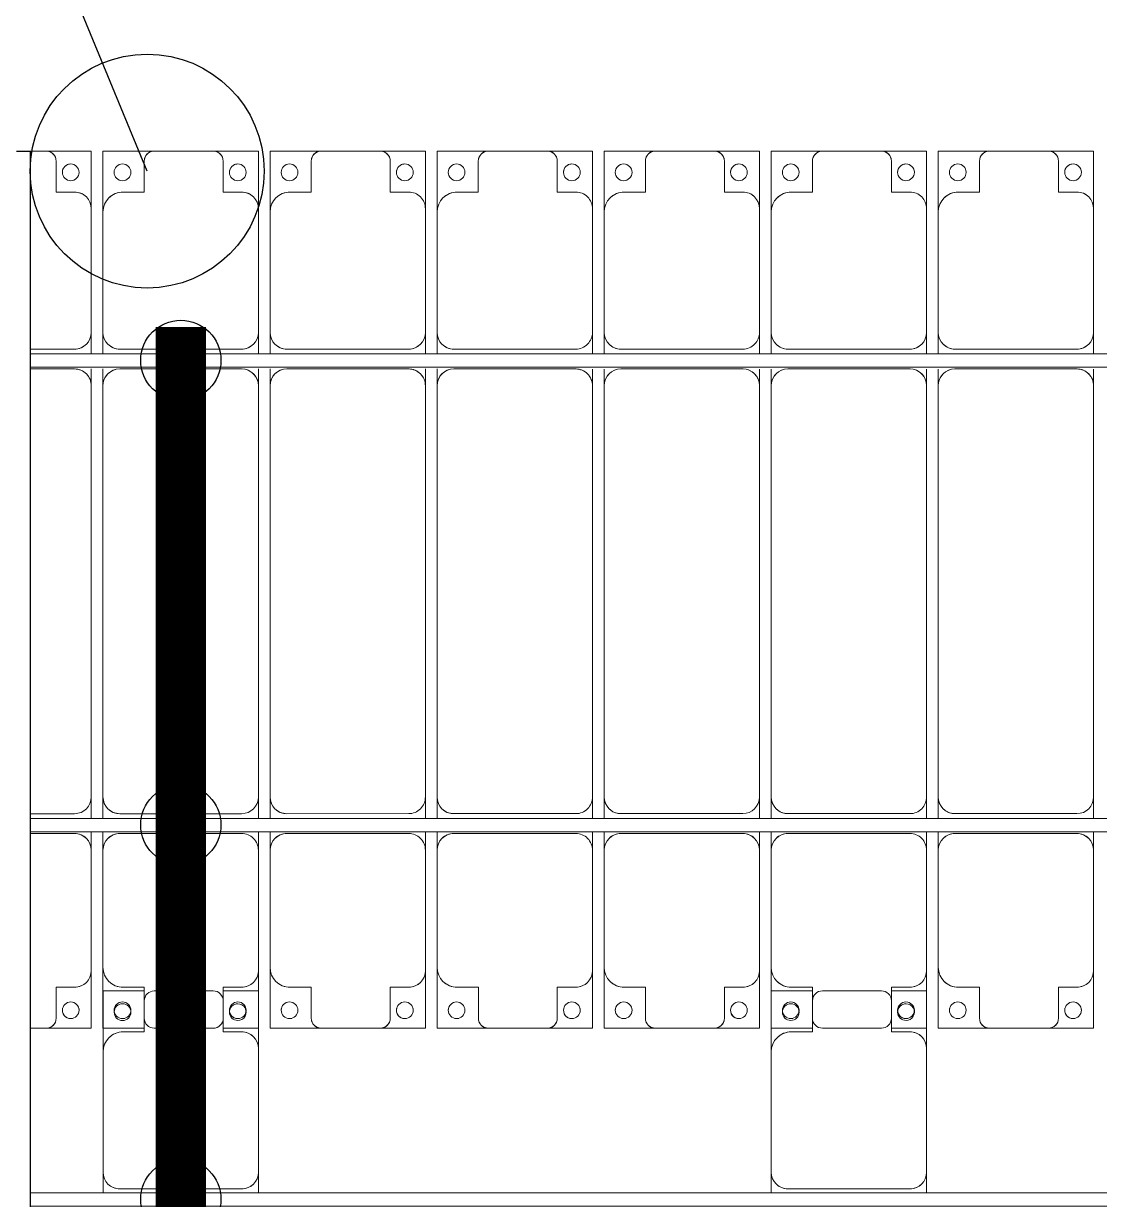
# Model space of a CAD drawing. Header units: millimetres. Extents: x -496478 to -186190, y -204059 to -87354.
# Drawn here: x -445212 to -441992, y -113484 to -109965 of the extents above; entities that cross this region are included whole.
import ezdxf

# ---------------------------------------------------------------- set-up
doc = ezdxf.new("R2010")
doc.units = ezdxf.units.MM
for name, color, linetype, lineweight in [('A-DETL-MBND', 5, 'Continuous', 9), ('A-GENM', 13, 'Continuous', 9), ('S-BEAM', 12, 'Continuous', 9)]:
    doc.layers.add(name, color=color, linetype=linetype, lineweight=lineweight)
for name, color, linetype in [('GC-BICH NEO', 6, 'Continuous'), ('GC-DAY NEO', 5, 'Continuous'), ('GC-HOP 40x60 GIA CUONG', 1, 'Continuous')]:
    doc.layers.add(name, color=color, linetype=linetype)

# ---------------------------------------------------------------- blocks, each defined once
blk = doc.blocks.new('Dầm C52 - Dầm C52-24915-BỐ TRÍ KHUNG KẾT CẤU BÈ PIN 01')
at = {"layer": 'S-BEAM', "color": 1}
for p, q in [((61450.1, 20), (67410.1, 20)), ((67410.1, -20), (61450.1, -20))]:
    blk.add_line(p, q, dxfattribs=at)
blk = doc.blocks.new('Dai phao do pin - DẢI PHAO ĐỠ PIN-V97-BỐ TRÍ KHUNG KẾT CẤU BÈ PIN 01')
at = {"layer": 'A-DETL-MBND', "color": 8}
for p, q in [((68478, 241.6), (68539.7, 241.6)), ((68899.7, 241.6), (68539.7, 241.6)), ((68899.7, 241.6), (69082.2, 241.6)), ((69082.2, 241.6), (69082.2, 118.2)), ((68489.7, 191.6), (68489.7, -173.4)), ((68959.7, 118.2), (68959.7, 181.6)), ((69052.2, 118.2), (68959.7, 118.2)), ((69082.2, -88.2), (69082.2, 88.2)), ((68959.7, -173.4), (68959.7, -118.2)), ((68959.7, -118.2), (69052.2, -118.2)), ((69082.2, -118.2), (69082.2, -223.4)), ((68539.7, -223.4), (68478, -223.4)), ((68539.7, -223.4), (68909.7, -223.4)), ((69082.2, -223.4), (68909.7, -223.4))]:
    blk.add_line(p, q, dxfattribs=at)
for centre, radius, start, end in [((68539.7, 191.6), 50, 90, 180), ((68539.7, 191.6), 50, 135, 180), ((68899.7, 181.6), 60, 0, 90), ((68899.7, 181.6), 60, 0, 45), ((69018.6, 183.2), 25, 0, 180), ((69018.6, 183.2), 25, 180, 360), ((69052.2, 88.2), 30, 0, 90), ((69052.2, -88.2), 30, 270, 0), ((69018.6, -161.8), 25, 0, 180), ((69018.6, -161.8), 25, 60, 90), ((68539.7, -173.4), 50, 180, 270), ((68539.7, -173.4), 50, 180, 225), ((68909.7, -173.4), 50, 270, 360), ((68909.7, -173.4), 50, 315, 360), ((69018.6, -161.8), 25, 180, 0), ((69018.6, -161.8), 25, 30, 45), ((69018.6, -161.8), 25, 0, 15)]:
    blk.add_arc(centre, radius, start, end, dxfattribs=at)
blk = doc.blocks.new('Dai phao do pin - DẢI PHAO ĐỠ PIN-V98-BỐ TRÍ KHUNG KẾT CẤU BÈ PIN 01')
at = {"layer": 'A-DETL-MBND', "color": 8}
for p, q in [((68478, 241.6), (68539.7, 241.6)), ((68899.7, 241.6), (68539.7, 241.6)), ((68899.7, 241.6), (69082.2, 241.6)), ((69082.2, 241.6), (69082.2, 118.2)), ((68489.7, 191.6), (68489.7, -173.4)), ((68959.7, 118.2), (68959.7, 181.6)), ((69052.2, 118.2), (68959.7, 118.2)), ((69082.2, -88.2), (69082.2, 88.2)), ((68959.7, -173.4), (68959.7, -118.2)), ((68959.7, -118.2), (69052.2, -118.2)), ((69082.2, -118.2), (69082.2, -223.4)), ((68539.7, -223.4), (68478, -223.4)), ((68539.7, -223.4), (68909.7, -223.4)), ((69082.2, -223.4), (68909.7, -223.4))]:
    blk.add_line(p, q, dxfattribs=at)
for centre, radius, start, end in [((68539.7, 191.6), 50, 90, 180), ((68539.7, 191.6), 50, 135, 180), ((68899.7, 181.6), 60, 0, 90), ((68899.7, 181.6), 60, 0, 45), ((69018.6, 183.2), 25, 0, 180), ((69018.6, 183.2), 25, 180, 360), ((69052.2, 88.2), 30, 0, 90), ((69052.2, -88.2), 30, 270, 0), ((69018.6, -161.8), 25, 0, 180), ((69018.6, -161.8), 25, 60, 90), ((68539.7, -173.4), 50, 180, 270), ((68539.7, -173.4), 50, 180, 225), ((68909.7, -173.4), 50, 270, 360), ((68909.7, -173.4), 50, 315, 360), ((69018.6, -161.8), 25, 180, 0), ((69018.6, -161.8), 25, 30, 45), ((69018.6, -161.8), 25, 0, 15)]:
    blk.add_arc(centre, radius, start, end, dxfattribs=at)
blk = doc.blocks.new('Dải phao đi lại kèm đỡ invester - DẢI PHAO ĐI LẠI-V120-BỐ TRÍ KHUNG KẾT CẤU BÈ PIN 01')
at = {"layer": 'A-DETL-MBND', "color": 8}
for p, q in [((19588.2, 1312.2), (19540, 1312.2)), ((19588.2, 1312.2), (19723.4, 1312.2)), ((19723.4, 1312.2), (19588.2, 1312.2)), ((19723.4, 1312.2), (19723.4, 1139.7)), ((19758.4, 1312.2), (19911.8, 1312.2)), ((19758.4, 1129.7), (19758.4, 1312.2)), ((19911.8, 1312.2), (19758.4, 1312.2)), ((20088.2, 1312.2), (19911.8, 1312.2)), ((20088.2, 1312.2), (20223.4, 1312.2)), ((20223.4, 1312.2), (20088.2, 1312.2)), ((20223.4, 1312.2), (20223.4, 1139.7)), ((20258.4, 1312.2), (20411.8, 1312.2)), ((20258.4, 1129.7), (20258.4, 1312.2)), ((20411.8, 1312.2), (20258.4, 1312.2)), ((20588.2, 1312.2), (20411.8, 1312.2)), ((20588.2, 1312.2), (20723.4, 1312.2)), ((20718.9, 1312.2), (20588.2, 1312.2)), ((20723.4, 1312.2), (20723.4, 1139.7)), ((20758.4, 1312.2), (20911.8, 1312.2)), ((20758.4, 1129.7), (20758.4, 1312.2)), ((20911.8, 1312.2), (20758.4, 1312.2)), ((21088.2, 1312.2), (20911.8, 1312.2)), ((21088.2, 1312.2), (21223.4, 1312.2)), ((21223.4, 1312.2), (21088.2, 1312.2)), ((21223.4, 1312.2), (21223.4, 1139.7)), ((21258.4, 1312.2), (21411.8, 1312.2)), ((21258.4, 1129.7), (21258.4, 1312.2)), ((21411.8, 1312.2), (21258.4, 1312.2)), ((21588.2, 1312.2), (21411.8, 1312.2)), ((21588.2, 1312.2), (21723.4, 1312.2)), ((21723.4, 1312.2), (21588.2, 1312.2)), ((21723.4, 1312.2), (21723.4, 1139.7)), ((21758.4, 1312.2), (21911.8, 1312.2)), ((21758.4, 1129.7), (21758.4, 1312.2)), ((21911.8, 1312.2), (21758.4, 1312.2)), ((22088.2, 1312.2), (21911.8, 1312.2)), ((22088.2, 1312.2), (22223.4, 1312.2)), ((22223.4, 1312.2), (22088.2, 1312.2)), ((22223.4, 1312.2), (22223.4, 1139.7)), ((22258.4, 1312.2), (22411.8, 1312.2)), ((22258.4, 1129.7), (22258.4, 1312.2)), ((22411.8, 1312.2), (22258.4, 1312.2)), ((22588.2, 1312.2), (22411.8, 1312.2)), ((22588.2, 1312.2), (22723.4, 1312.2)), ((22723.4, 1312.2), (22588.2, 1312.2)), ((22723.4, 1312.2), (22723.4, 1139.7)), ((19618.2, 1189.7), (19618.2, 1282.2)), ((19881.8, 1282.2), (19881.8, 1189.7)), ((20118.2, 1189.7), (20118.2, 1282.2)), ((20381.8, 1282.2), (20381.8, 1189.7)), ((20618.2, 1189.7), (20618.2, 1282.2)), ((20881.8, 1282.2), (20881.8, 1189.7)), ((21118.2, 1189.7), (21118.2, 1282.2)), ((21381.8, 1282.2), (21381.8, 1189.7)), ((21618.2, 1189.7), (21618.2, 1282.2)), ((21881.8, 1282.2), (21881.8, 1189.7)), ((22118.2, 1189.7), (22118.2, 1282.2)), ((22381.8, 1282.2), (22381.8, 1189.7)), ((22618.2, 1189.7), (22618.2, 1282.2)), ((19673.4, 1189.7), (19618.2, 1189.7)), ((19881.8, 1189.7), (19818.4, 1189.7)), ((20173.4, 1189.7), (20118.2, 1189.7)), ((20381.8, 1189.7), (20318.4, 1189.7)), ((20673.4, 1189.7), (20618.2, 1189.7)), ((20881.8, 1189.7), (20818.4, 1189.7)), ((21173.4, 1189.7), (21118.2, 1189.7)), ((21381.8, 1189.7), (21318.4, 1189.7)), ((21673.4, 1189.7), (21618.2, 1189.7)), ((21881.8, 1189.7), (21818.4, 1189.7)), ((22173.4, 1189.7), (22118.2, 1189.7)), ((22381.8, 1189.7), (22318.4, 1189.7)), ((22673.4, 1189.7), (22618.2, 1189.7)), ((19723.4, 769.7), (19723.4, 1139.7)), ((19758.4, 1129.7), (19758.4, 769.7)), ((20223.4, 769.7), (20223.4, 1139.7)), ((20258.4, 1129.7), (20258.4, 769.7)), ((20723.4, 769.7), (20723.4, 1139.7)), ((20758.4, 1129.7), (20758.4, 769.7)), ((21223.4, 769.7), (21223.4, 1139.7)), ((21258.4, 1129.7), (21258.4, 769.7)), ((21723.4, 769.7), (21723.4, 1139.7)), ((21758.4, 1129.7), (21758.4, 769.7)), ((22223.4, 769.7), (22223.4, 1139.7)), ((22258.4, 1129.7), (22258.4, 769.7)), ((22723.4, 769.7), (22723.4, 1139.7)), ((19723.4, 769.7), (19723.4, 705.3)), ((19758.4, 705.3), (19758.4, 769.7)), ((20223.4, 769.7), (20223.4, 705.3)), ((20258.4, 705.3), (20258.4, 769.7)), ((20723.4, 769.7), (20723.4, 705.3)), ((20758.4, 705.3), (20758.4, 769.7)), ((21223.4, 769.7), (21223.4, 705.3)), ((21258.4, 705.3), (21258.4, 769.7)), ((21723.4, 769.7), (21723.4, 705.3)), ((21758.4, 705.3), (21758.4, 769.7)), ((22223.4, 769.7), (22223.4, 705.3)), ((22258.4, 705.3), (22258.4, 769.7)), ((22723.4, 769.7), (22723.4, 705.3)), ((19540, 719.7), (19673.4, 719.7)), ((19808.4, 719.7), (20173.4, 719.7)), ((20308.4, 719.7), (20673.4, 719.7)), ((20808.4, 719.7), (21173.4, 719.7)), ((21308.4, 719.7), (21673.4, 719.7)), ((21808.4, 719.7), (22173.4, 719.7)), ((22308.4, 719.7), (22673.4, 719.7)), ((19673.4, 660.3), (19540, 660.3)), ((19723.4, 660.2), (19723.4, 610.3)), ((19758.4, 610.3), (19758.4, 660.2)), ((20173.4, 660.3), (19808.4, 660.3)), ((20223.4, 660.2), (20223.4, 610.3)), ((20258.4, 610.3), (20258.4, 660.2)), ((20673.4, 660.3), (20308.4, 660.3)), ((20723.4, 660.2), (20723.4, 610.3)), ((20758.4, 610.3), (20758.4, 660.2)), ((21173.4, 660.3), (20808.4, 660.3)), ((21223.4, 660.1), (21223.4, 610.3)), ((21258.4, 610.3), (21258.4, 660.1)), ((21673.4, 660.3), (21308.4, 660.3)), ((21723.4, 660.1), (21723.4, 610.3)), ((21758.4, 610.3), (21758.4, 660.1)), ((22173.4, 660.3), (21808.4, 660.3)), ((22223.4, 660.1), (22223.4, 610.3)), ((22258.4, 610.3), (22258.4, 660.1)), ((22673.4, 660.3), (22308.4, 660.3)), ((22723.4, 660.1), (22723.4, 610.3)), ((19723.4, -620.3), (19723.4, 610.3)), ((19758.4, 610.3), (19758.4, -620.3)), ((20223.4, -620.3), (20223.4, 610.3)), ((20258.4, 610.3), (20258.4, -620.3)), ((20723.4, -620.3), (20723.4, 610.3)), ((20758.4, 610.3), (20758.4, -620.3)), ((21223.4, -620.3), (21223.4, 610.3)), ((21258.4, 610.3), (21258.4, -620.3)), ((21723.4, -620.3), (21723.4, 610.3)), ((21758.4, 610.3), (21758.4, -620.3)), ((22223.4, -620.3), (22223.4, 610.3)), ((22258.4, 610.3), (22258.4, -620.3)), ((22723.4, -620.3), (22723.4, 610.3)), ((19723.4, -620.3), (19723.4, -684.7)), ((19758.4, -684.7), (19758.4, -620.3)), ((20223.4, -620.3), (20223.4, -684.7)), ((20258.4, -684.7), (20258.4, -620.3)), ((20723.4, -620.3), (20723.4, -684.7)), ((20758.4, -684.7), (20758.4, -620.3)), ((21223.4, -620.3), (21223.4, -684.7)), ((21258.4, -684.7), (21258.4, -620.3)), ((21723.4, -620.3), (21723.4, -684.7)), ((21758.4, -684.7), (21758.4, -620.3)), ((22223.4, -620.3), (22223.4, -684.7)), ((22258.4, -684.7), (22258.4, -620.3)), ((22723.4, -620.3), (22723.4, -684.7)), ((19540, -670.3), (19673.4, -670.3)), ((19808.4, -670.3), (20173.4, -670.3)), ((20308.4, -670.3), (20673.4, -670.3)), ((20808.4, -670.3), (21173.4, -670.3)), ((21308.4, -670.3), (21673.4, -670.3)), ((21808.4, -670.3), (22173.4, -670.3)), ((22308.4, -670.3), (22673.4, -670.3)), ((19673.4, -729.7), (19540, -729.7)), ((19723.4, -724.7), (19723.4, -779.7)), ((19758.4, -779.7), (19758.4, -724.7)), ((20173.4, -729.7), (19808.4, -729.7)), ((20223.4, -724.7), (20223.4, -779.7)), ((20258.4, -779.7), (20258.4, -724.7)), ((20673.4, -729.7), (20308.4, -729.7)), ((20723.4, -724.7), (20723.4, -779.7)), ((20758.4, -779.7), (20758.4, -724.7)), ((21173.4, -729.7), (20808.4, -729.7)), ((21223.4, -724.7), (21223.4, -779.7)), ((21258.4, -779.7), (21258.4, -724.7)), ((21673.4, -729.7), (21308.4, -729.7)), ((21723.4, -724.7), (21723.4, -779.7)), ((21758.4, -779.7), (21758.4, -724.7)), ((22173.4, -729.7), (21808.4, -729.7)), ((22223.4, -724.7), (22223.4, -779.7)), ((22258.4, -779.7), (22258.4, -724.7)), ((22673.4, -729.7), (22308.4, -729.7)), ((22723.4, -724.7), (22723.4, -779.7)), ((19723.4, -1139.7), (19723.4, -779.7)), ((19758.4, -779.7), (19758.4, -1129.7)), ((20223.4, -1139.7), (20223.4, -779.7)), ((20258.4, -779.7), (20258.4, -1129.7)), ((20723.4, -1139.7), (20723.4, -779.7)), ((20758.4, -779.7), (20758.4, -1129.7)), ((21223.4, -1139.7), (21223.4, -779.7)), ((21258.4, -779.7), (21258.4, -1129.7)), ((21723.4, -1139.7), (21723.4, -779.7)), ((21758.4, -779.7), (21758.4, -1129.7)), ((22223.4, -1139.7), (22223.4, -779.7)), ((22258.4, -779.7), (22258.4, -1129.7)), ((22723.4, -1139.7), (22723.4, -779.7)), ((19723.4, -1139.7), (19723.4, -1312.2)), ((19758.4, -1312.2), (19758.4, -1129.7)), ((20223.4, -1139.7), (20223.4, -1312.2)), ((20258.4, -1312.2), (20258.4, -1129.7)), ((20723.4, -1139.7), (20723.4, -1312.2)), ((20758.4, -1312.2), (20758.4, -1129.7)), ((21223.4, -1139.7), (21223.4, -1312.2)), ((21258.4, -1312.2), (21258.4, -1129.7)), ((21723.4, -1139.7), (21723.4, -1312.2)), ((21758.4, -1312.2), (21758.4, -1129.7)), ((22223.4, -1139.7), (22223.4, -1312.2)), ((22258.4, -1312.2), (22258.4, -1129.7)), ((22723.4, -1139.7), (22723.4, -1312.2)), ((19618.2, -1282.2), (19618.2, -1189.7)), ((19618.2, -1189.7), (19673.4, -1189.7)), ((19818.4, -1189.7), (19881.8, -1189.7)), ((19881.8, -1189.7), (19881.8, -1282.2)), ((20118.2, -1282.2), (20118.2, -1189.7)), ((20118.2, -1189.7), (20173.4, -1189.7)), ((20318.4, -1189.7), (20381.8, -1189.7)), ((20381.8, -1189.7), (20381.8, -1282.2)), ((20618.2, -1282.2), (20618.2, -1189.7)), ((20618.2, -1189.7), (20673.4, -1189.7)), ((20818.4, -1189.7), (20881.8, -1189.7)), ((20881.8, -1189.7), (20881.8, -1282.2)), ((21118.2, -1282.2), (21118.2, -1189.7)), ((21118.2, -1189.7), (21173.4, -1189.7)), ((21318.4, -1189.7), (21381.8, -1189.7)), ((21381.8, -1189.7), (21381.8, -1282.2)), ((21618.2, -1282.2), (21618.2, -1189.7)), ((21618.2, -1189.7), (21673.4, -1189.7)), ((21818.4, -1189.7), (21881.8, -1189.7)), ((21881.8, -1189.7), (21881.8, -1282.2)), ((22118.2, -1282.2), (22118.2, -1189.7)), ((22118.2, -1189.7), (22173.4, -1189.7)), ((22318.4, -1189.7), (22381.8, -1189.7)), ((22381.8, -1189.7), (22381.8, -1282.2)), ((22618.2, -1282.2), (22618.2, -1189.7)), ((22618.2, -1189.7), (22673.4, -1189.7)), ((19540, -1312.2), (19588.2, -1312.2)), ((19723.4, -1312.2), (19588.2, -1312.2)), ((19588.2, -1312.2), (19723.4, -1312.2)), ((19881.8, -1312.2), (19758.4, -1312.2)), ((19911.8, -1312.2), (20088.2, -1312.2)), ((20223.4, -1312.2), (20118.2, -1312.2)), ((20411.8, -1312.2), (20258.4, -1312.2)), ((20258.4, -1312.2), (20411.8, -1312.2)), ((20411.8, -1312.2), (20588.2, -1312.2)), ((20723.4, -1312.2), (20588.2, -1312.2)), ((20588.2, -1312.2), (20718.9, -1312.2)), ((20911.8, -1312.2), (20758.4, -1312.2)), ((20758.4, -1312.2), (20911.8, -1312.2)), ((20911.8, -1312.2), (21088.2, -1312.2)), ((21223.4, -1312.2), (21088.2, -1312.2)), ((21088.2, -1312.2), (21223.4, -1312.2)), ((21411.8, -1312.2), (21258.4, -1312.2)), ((21258.4, -1312.2), (21411.8, -1312.2)), ((21411.8, -1312.2), (21588.2, -1312.2)), ((21723.4, -1312.2), (21588.2, -1312.2)), ((21588.2, -1312.2), (21723.4, -1312.2)), ((21881.8, -1312.2), (21758.4, -1312.2)), ((21911.8, -1312.2), (22088.2, -1312.2)), ((22223.4, -1312.2), (22118.2, -1312.2)), ((22411.8, -1312.2), (22258.4, -1312.2)), ((22258.4, -1312.2), (22411.8, -1312.2)), ((22411.8, -1312.2), (22588.2, -1312.2)), ((22723.4, -1312.2), (22588.2, -1312.2)), ((22588.2, -1312.2), (22723.4, -1312.2))]:
    blk.add_line(p, q, dxfattribs=at)
for centre, radius, start, end in [((19588.2, 1282.2), 30, 360, 90), ((19588.2, 1282.2), 30, 75, 90), ((19588.2, 1282.2), 30, 15, 90), ((19588.2, 1282.2), 30, 75, 90), ((19911.8, 1282.2), 30, 90, 180), ((19911.8, 1282.2), 30, 90, 165), ((19911.8, 1282.2), 30, 90, 105), ((19911.8, 1282.2), 30, 90, 105), ((20088.2, 1282.2), 30, 0, 90), ((20088.2, 1282.2), 30, 75, 90), ((20088.2, 1282.2), 30, 15, 90), ((20088.2, 1282.2), 30, 75, 90), ((20411.8, 1282.2), 30, 90, 180), ((20411.8, 1282.2), 30, 90, 165), ((20411.8, 1282.2), 30, 90, 105), ((20411.8, 1282.2), 30, 90, 105), ((20588.2, 1282.2), 30, 0, 90), ((20588.2, 1282.2), 30, 75, 90), ((20588.2, 1282.2), 30, 15, 90), ((20588.2, 1282.2), 30, 75, 90), ((20911.8, 1282.2), 30, 90, 180), ((20911.8, 1282.2), 30, 90, 165), ((20911.8, 1282.2), 30, 90, 105), ((20911.8, 1282.2), 30, 90, 105), ((21088.2, 1282.2), 30, 360, 90), ((21088.2, 1282.2), 30, 75, 90), ((21088.2, 1282.2), 30, 15, 90), ((21088.2, 1282.2), 30, 75, 90), ((21411.8, 1282.2), 30, 90, 180), ((21411.8, 1282.2), 30, 90, 165), ((21411.8, 1282.2), 30, 90, 105), ((21411.8, 1282.2), 30, 90, 105), ((21588.2, 1282.2), 30, 360, 90), ((21588.2, 1282.2), 30, 75, 90), ((21588.2, 1282.2), 30, 15, 90), ((21588.2, 1282.2), 30, 75, 90), ((21911.8, 1282.2), 30, 90, 180), ((21911.8, 1282.2), 30, 90, 165), ((21911.8, 1282.2), 30, 90, 105), ((21911.8, 1282.2), 30, 90, 105), ((22088.2, 1282.2), 30, 360, 90), ((22088.2, 1282.2), 30, 75, 90), ((22088.2, 1282.2), 30, 15, 90), ((22088.2, 1282.2), 30, 75, 90), ((22411.8, 1282.2), 30, 90, 180), ((22411.8, 1282.2), 30, 90, 165), ((22411.8, 1282.2), 30, 90, 105), ((22411.8, 1282.2), 30, 90, 105), ((22588.2, 1282.2), 30, 360, 90), ((22588.2, 1282.2), 30, 75, 90), ((22588.2, 1282.2), 30, 15, 90), ((22588.2, 1282.2), 30, 75, 90), ((19661.8, 1248.6), 25, 90, 270), ((19661.8, 1248.6), 25, 120, 135), ((19661.8, 1248.6), 25, 90, 105), ((19661.8, 1248.6), 25, 270, 90), ((19816.8, 1248.6), 25, 90, 270), ((19816.8, 1248.6), 25, 270, 90), ((20161.8, 1248.6), 25, 90, 270), ((20161.8, 1248.6), 25, 120, 135), ((20161.8, 1248.6), 25, 90, 105), ((20161.8, 1248.6), 25, 270, 90), ((20316.8, 1248.6), 25, 90, 270), ((20316.8, 1248.6), 25, 270, 90), ((20661.8, 1248.6), 25, 90, 270), ((20661.8, 1248.6), 25, 120, 135), ((20661.8, 1248.6), 25, 90, 105), ((20661.8, 1248.6), 25, 270, 90), ((20816.8, 1248.6), 25, 90, 270), ((20816.8, 1248.6), 25, 270, 90), ((21161.8, 1248.6), 25, 90, 270), ((21161.8, 1248.6), 25, 120, 135), ((21161.8, 1248.6), 25, 90, 105), ((21161.8, 1248.6), 25, 270, 90), ((21316.8, 1248.6), 25, 90, 270), ((21316.8, 1248.6), 25, 270, 90), ((21661.8, 1248.6), 25, 90, 270), ((21661.8, 1248.6), 25, 120, 135), ((21661.8, 1248.6), 25, 90, 105), ((21661.8, 1248.6), 25, 270, 90), ((21816.8, 1248.6), 25, 90, 270), ((21816.8, 1248.6), 25, 270, 90), ((22161.8, 1248.6), 25, 90, 270), ((22161.8, 1248.6), 25, 120, 135), ((22161.8, 1248.6), 25, 90, 105), ((22161.8, 1248.6), 25, 270, 90), ((22316.8, 1248.6), 25, 90, 270), ((22316.8, 1248.6), 25, 270, 90), ((22661.8, 1248.6), 25, 90, 270), ((22661.8, 1248.6), 25, 120, 135), ((22661.8, 1248.6), 25, 90, 105), ((22661.8, 1248.6), 25, 270, 90), ((19661.8, 1248.6), 25, 150, 180), ((20161.8, 1248.6), 25, 150, 180), ((20661.8, 1248.6), 25, 150, 180), ((21161.8, 1248.6), 25, 150, 180), ((21661.8, 1248.6), 25, 150, 180), ((22161.8, 1248.6), 25, 150, 180), ((22661.8, 1248.6), 25, 150, 180), ((19673.4, 1139.7), 50, 0, 90), ((19673.4, 1139.7), 50, 45, 90), ((19818.4, 1129.7), 60, 90, 180), ((19818.4, 1129.7), 60, 90, 135), ((20173.4, 1139.7), 50, 0, 90), ((20173.4, 1139.7), 50, 45, 90), ((20318.4, 1129.7), 60, 90, 180), ((20318.4, 1129.7), 60, 90, 135), ((20673.4, 1139.7), 50, 360, 90), ((20673.4, 1139.7), 50, 45, 90), ((20818.4, 1129.7), 60, 90, 180), ((20818.4, 1129.7), 60, 90, 135), ((21173.4, 1139.7), 50, 360, 90), ((21173.4, 1139.7), 50, 45, 90), ((21318.4, 1129.7), 60, 90, 180), ((21318.4, 1129.7), 60, 90, 135), ((21673.4, 1139.7), 50, 0, 90), ((21673.4, 1139.7), 50, 45, 90), ((21818.4, 1129.7), 60, 90, 180), ((21818.4, 1129.7), 60, 90, 135), ((22173.4, 1139.7), 50, 360, 90), ((22173.4, 1139.7), 50, 45, 90), ((22318.4, 1129.7), 60, 90, 180), ((22318.4, 1129.7), 60, 90, 135), ((22673.4, 1139.7), 50, 0, 90), ((22673.4, 1139.7), 50, 45, 90), ((19673.4, 769.7), 50, 270, 360), ((19808.4, 769.7), 50, 180, 270), ((20173.4, 769.7), 50, 270, 360), ((20308.4, 769.7), 50, 180, 270), ((20673.4, 769.7), 50, 270, 360), ((20808.4, 769.7), 50, 180, 270), ((21173.4, 769.7), 50, 270, 0), ((21308.4, 769.7), 50, 180, 270), ((21673.4, 769.7), 50, 270, 0), ((21808.4, 769.7), 50, 180, 270), ((22173.4, 769.7), 50, 270, 360), ((22308.4, 769.7), 50, 180, 270), ((22673.4, 769.7), 50, 270, 360), ((19673.4, 769.7), 50, 270, 315), ((19808.4, 769.7), 50, 225, 270), ((20173.4, 769.7), 50, 270, 315), ((20308.4, 769.7), 50, 225, 270), ((20673.4, 769.7), 50, 270, 315), ((20808.4, 769.7), 50, 225, 270), ((21173.4, 769.7), 50, 270, 315), ((21308.4, 769.7), 50, 225, 270), ((21673.4, 769.7), 50, 270, 315), ((21808.4, 769.7), 50, 225, 270), ((22173.4, 769.7), 50, 270, 315), ((22308.4, 769.7), 50, 225, 270), ((22673.4, 769.7), 50, 270, 315), ((19673.4, 610.3), 50, 360, 90), ((19673.4, 610.3), 50, 15, 88.5765), ((19808.4, 610.3), 50, 90, 180), ((19808.4, 610.3), 50, 105, 180), ((20173.4, 610.3), 50, 0, 90), ((20173.4, 610.3), 50, 15, 88.5182), ((20308.4, 610.3), 50, 90, 180), ((20308.4, 610.3), 50, 105, 180), ((20673.4, 610.3), 50, 360, 90), ((20673.4, 610.3), 50, 30, 88.4599), ((20808.4, 610.3), 50, 90, 180), ((20808.4, 610.3), 50, 105, 180), ((21173.4, 610.3), 50, 360, 90), ((21173.4, 610.3), 50, 15, 88.4016), ((21308.4, 610.3), 50, 90, 180), ((21308.4, 610.3), 50, 105, 180), ((21673.4, 610.3), 50, 0, 90), ((21673.4, 610.3), 50, 15, 88.3434), ((21808.4, 610.3), 50, 90, 180), ((21808.4, 610.3), 50, 105, 180), ((22173.4, 610.3), 50, 0, 90), ((22173.4, 610.3), 50, 15, 88.2851), ((22308.4, 610.3), 50, 90, 180), ((22308.4, 610.3), 50, 105, 180), ((22673.4, 610.3), 50, 360, 90), ((22673.4, 610.3), 50, 15, 88.2268), ((19673.4, -620.3), 50, 270, 360), ((19673.4, -620.3), 50, 270, 360), ((19808.4, -620.3), 50, 180, 270), ((19808.4, -620.3), 50, 195, 270), ((20173.4, -620.3), 50, 270, 360), ((20173.4, -620.3), 50, 270, 360), ((20308.4, -620.3), 50, 180, 270), ((20308.4, -620.3), 50, 195, 270), ((20673.4, -620.3), 50, 270, 0), ((20673.4, -620.3), 50, 270, 0), ((20808.4, -620.3), 50, 180, 270), ((20808.4, -620.3), 50, 195, 270), ((21173.4, -620.3), 50, 270, 0), ((21173.4, -620.3), 50, 270, 0), ((21308.4, -620.3), 50, 180, 270), ((21308.4, -620.3), 50, 195, 270), ((21673.4, -620.3), 50, 270, 360), ((21673.4, -620.3), 50, 270, 360), ((21808.4, -620.3), 50, 180, 270), ((21808.4, -620.3), 50, 195, 270), ((22173.4, -620.3), 50, 270, 0), ((22173.4, -620.3), 50, 270, 0), ((22308.4, -620.3), 50, 180, 270), ((22308.4, -620.3), 50, 195, 270), ((22673.4, -620.3), 50, 270, 360), ((22673.4, -620.3), 50, 270, 360), ((19673.4, -779.7), 50, 0, 90), ((19673.4, -779.7), 50, 45, 90), ((19808.4, -779.7), 50, 90, 180), ((19808.4, -779.7), 50, 90, 135), ((20173.4, -779.7), 50, 360, 90), ((20173.4, -779.7), 50, 45, 90), ((20308.4, -779.7), 50, 90, 180), ((20308.4, -779.7), 50, 90, 135), ((20673.4, -779.7), 50, 360, 90), ((20673.4, -779.7), 50, 45, 90), ((20808.4, -779.7), 50, 90, 180), ((20808.4, -779.7), 50, 90, 135), ((21173.4, -779.7), 50, 360, 90), ((21173.4, -779.7), 50, 45, 90), ((21308.4, -779.7), 50, 90, 180), ((21308.4, -779.7), 50, 90, 135), ((21673.4, -779.7), 50, 0, 90), ((21673.4, -779.7), 50, 45, 90), ((21808.4, -779.7), 50, 90, 180), ((21808.4, -779.7), 50, 90, 135), ((22173.4, -779.7), 50, 360, 90), ((22173.4, -779.7), 50, 45, 90), ((22308.4, -779.7), 50, 90, 180), ((22308.4, -779.7), 50, 90, 135), ((22673.4, -779.7), 50, 0, 90), ((22673.4, -779.7), 50, 45, 90), ((19673.4, -1139.7), 50, 270, 360), ((19818.4, -1129.7), 60, 180, 270), ((20173.4, -1139.7), 50, 270, 360), ((20318.4, -1129.7), 60, 180, 270), ((20673.4, -1139.7), 50, 270, 360), ((20818.4, -1129.7), 60, 180, 270), ((21173.4, -1139.7), 50, 270, 360), ((21318.4, -1129.7), 60, 180, 270), ((21673.4, -1139.7), 50, 270, 360), ((21818.4, -1129.7), 60, 180, 270), ((22173.4, -1139.7), 50, 270, 360), ((22318.4, -1129.7), 60, 180, 270), ((22673.4, -1139.7), 50, 270, 360), ((19673.4, -1139.7), 50, 270, 315), ((19818.4, -1129.7), 60, 225, 270), ((20173.4, -1139.7), 50, 270, 315), ((20318.4, -1129.7), 60, 225, 270), ((20673.4, -1139.7), 50, 270, 315), ((20818.4, -1129.7), 60, 225, 270), ((21173.4, -1139.7), 50, 270, 315), ((21318.4, -1129.7), 60, 225, 270), ((21673.4, -1139.7), 50, 270, 315), ((21818.4, -1129.7), 60, 225, 270), ((22173.4, -1139.7), 50, 270, 315), ((22318.4, -1129.7), 60, 225, 270), ((22673.4, -1139.7), 50, 270, 315), ((19661.8, -1258.6), 25, 90, 270), ((19661.8, -1258.6), 25, 165, 270), ((19661.8, -1258.6), 25, 270, 90), ((19661.8, -1258.6), 25, 360, 15), ((19816.8, -1258.6), 25, 90, 270), ((19816.8, -1258.6), 25, 270, 90), ((20161.8, -1258.6), 25, 90, 270), ((20161.8, -1258.6), 25, 165, 270), ((20161.8, -1258.6), 25, 270, 90), ((20316.8, -1258.6), 25, 90, 270), ((20316.8, -1258.6), 25, 165, 180), ((20316.8, -1258.6), 25, 270, 90), ((20661.8, -1258.6), 25, 90, 270), ((20661.8, -1258.6), 25, 165, 270), ((20661.8, -1258.6), 25, 270, 90), ((20661.8, -1258.6), 25, 0, 15), ((20816.8, -1258.6), 25, 90, 270), ((20816.8, -1258.6), 25, 165, 180), ((20816.8, -1258.6), 25, 270, 90), ((21161.8, -1258.6), 25, 90, 270), ((21161.8, -1258.6), 25, 165, 270), ((21161.8, -1258.6), 25, 270, 90), ((21161.8, -1258.6), 25, 0, 15), ((21316.8, -1258.6), 25, 90, 270), ((21316.8, -1258.6), 25, 165, 180), ((21316.8, -1258.6), 25, 270, 90), ((21661.8, -1258.6), 25, 90, 270), ((21661.8, -1258.6), 25, 165, 270), ((21661.8, -1258.6), 25, 270, 90), ((21661.8, -1258.6), 25, 0, 15), ((21816.8, -1258.6), 25, 90, 270), ((21816.8, -1258.6), 25, 270, 90), ((22161.8, -1258.6), 25, 90, 270), ((22161.8, -1258.6), 25, 165, 270), ((22161.8, -1258.6), 25, 270, 90), ((22316.8, -1258.6), 25, 90, 270), ((22316.8, -1258.6), 25, 165, 180), ((22316.8, -1258.6), 25, 270, 90), ((22661.8, -1258.6), 25, 90, 270), ((22661.8, -1258.6), 25, 165, 270), ((22661.8, -1258.6), 25, 270, 90), ((22661.8, -1258.6), 25, 0, 15), ((19588.2, -1282.2), 30, 270, 360), ((19588.2, -1282.2), 30, 270, 345), ((19588.2, -1282.2), 30, 315, 330), ((19588.2, -1282.2), 30, 315, 330), ((19816.8, -1258.6), 25, 270, 285), ((19911.8, -1282.2), 30, 180, 270), ((20088.2, -1282.2), 30, 270, 0), ((20316.8, -1258.6), 25, 270, 285), ((20411.8, -1282.2), 30, 180, 270), ((20411.8, -1282.2), 30, 195, 270), ((20588.2, -1282.2), 30, 270, 360), ((20588.2, -1282.2), 30, 270, 345), ((20588.2, -1282.2), 30, 315, 330), ((20588.2, -1282.2), 30, 315, 330), ((20816.8, -1258.6), 25, 270, 285), ((20911.8, -1282.2), 30, 180, 270), ((20911.8, -1282.2), 30, 195, 270), ((21088.2, -1282.2), 30, 270, 0), ((21088.2, -1282.2), 30, 270, 345), ((21088.2, -1282.2), 30, 315, 330), ((21088.2, -1282.2), 30, 315, 330), ((21316.8, -1258.6), 25, 270, 285), ((21411.8, -1282.2), 30, 180, 270), ((21411.8, -1282.2), 30, 195, 270), ((21588.2, -1282.2), 30, 270, 0), ((21588.2, -1282.2), 30, 270, 345), ((21588.2, -1282.2), 30, 315, 330), ((21588.2, -1282.2), 30, 315, 330), ((21816.8, -1258.6), 25, 270, 285), ((21911.8, -1282.2), 30, 180, 270), ((22088.2, -1282.2), 30, 270, 360), ((22316.8, -1258.6), 25, 270, 285), ((22411.8, -1282.2), 30, 180, 270), ((22411.8, -1282.2), 30, 195, 270), ((22588.2, -1282.2), 30, 270, 0), ((22588.2, -1282.2), 30, 270, 345), ((22588.2, -1282.2), 30, 315, 330), ((22588.2, -1282.2), 30, 315, 330), ((19588.2, -1282.2), 30, 270, 285), ((19588.2, -1282.2), 30, 270, 285), ((20411.8, -1282.2), 30, 255, 270), ((20411.8, -1282.2), 30, 255, 270), ((20588.2, -1282.2), 30, 270, 285), ((20588.2, -1282.2), 30, 270, 285), ((20911.8, -1282.2), 30, 255, 270), ((20911.8, -1282.2), 30, 255, 270), ((21088.2, -1282.2), 30, 270, 285), ((21088.2, -1282.2), 30, 270, 285), ((21411.8, -1282.2), 30, 255, 270), ((21411.8, -1282.2), 30, 255, 270), ((21588.2, -1282.2), 30, 270, 285), ((21588.2, -1282.2), 30, 270, 285), ((22411.8, -1282.2), 30, 255, 270), ((22411.8, -1282.2), 30, 255, 270), ((22588.2, -1282.2), 30, 270, 285), ((22588.2, -1282.2), 30, 270, 285)]:
    blk.add_arc(centre, radius, start, end, dxfattribs=at)
blk = doc.blocks.new('Dầm C52 - Hộp 40x60-25668-BỐ TRÍ KHUNG KẾT CẤU BÈ PIN 01')
at = {"layer": 'S-BEAM', "color": 3, "lineweight": 25}
for p, q in [((37704.457606, 20), (37704.457606, -20)), ((37704.457606, -20), (-37704.457606, -20))]:
    blk.add_line(p, q, dxfattribs=at)
blk = doc.blocks.new('HOBANMONG_BEPIN 1_rvt-1-BỐ TRÍ KHUNG KẾT CẤU BÈ PIN 01')
at = {"layer": 'A-GENM', "lineweight": 9}
for name, p, rotation in [('Dải phao đi lại kèm đỡ invester - DẢI PHAO ĐI LẠI-V120-BỐ TRÍ KHUNG KẾT CẤU BÈ PIN 01', (-464732.5, -111659.3), 0.0007586099545854), ('Dai phao do pin - DẢI PHAO ĐỠ PIN-V98-BỐ TRÍ KHUNG KẾT CẤU BÈ PIN 01', (-444731.5, -181941.8), 90.00075860989342), ('Dai phao do pin - DẢI PHAO ĐỠ PIN-V97-BỐ TRÍ KHUNG KẾT CẤU BÈ PIN 01', (-442731.5, -181941.7), 90.00075860989342)]:
    blk.add_blockref(name, p, dxfattribs=dict(at, rotation=rotation))
at = {"layer": 'S-BEAM', "lineweight": 9}
for name, p, rotation in [('Dầm C52 - Hộp 40x60-25668-BỐ TRÍ KHUNG KẾT CẤU BÈ PIN 01', (-445212, -148051.3), 90.00075860989166), ('Dầm C52 - Dầm C52-24915-BỐ TRÍ KHUNG KẾT CẤU BÈ PIN 01', (-377782.4, -110972.9), 180.0007586094741), ('Dầm C52 - Dầm C52-24915-BỐ TRÍ KHUNG KẾT CẤU BÈ PIN 01', (-377782.4, -112362.9), 180.0007586094741), ('Dầm C52 - Dầm C52-24915-BỐ TRÍ KHUNG KẾT CẤU BÈ PIN 01', (-377782.3, -113482.9), 180.0007586094741)]:
    blk.add_blockref(name, p, dxfattribs=dict(at, rotation=rotation))

msp = doc.modelspace()

# ---------------------------------------------------------------- linework, layer by layer
at = {"layer": 'GC-BICH NEO'}
msp.add_circle((-444841.7, -110406.6), 350, dxfattribs=at)
at = {"layer": 'GC-DAY NEO'}
msp.add_line((-444841.7, -110406.6), (-447893.3, -103011.5), dxfattribs=at)
at = {"layer": 'GC-HOP 40x60 GIA CUONG', "const_width": 150}
msp.add_lwpolyline([(-444741.1, -125872.9), (-444741.1, -110872.9)], dxfattribs=at)
at = {"layer": 'GC-HOP 40x60 GIA CUONG'}
for centre in [(-444741.1, -110972.9), (-444741.1, -112362.9), (-444741.1, -113482.9)]:
    msp.add_circle(centre, 120, dxfattribs=at)

# ---------------------------------------------------------------- block references
at = {"lineweight": 5}
msp.add_blockref('HOBANMONG_BEPIN 1_rvt-1-BỐ TRÍ KHUNG KẾT CẤU BÈ PIN 01', (0, 0), dxfattribs=at)

doc.saveas('drawing.dxf')
